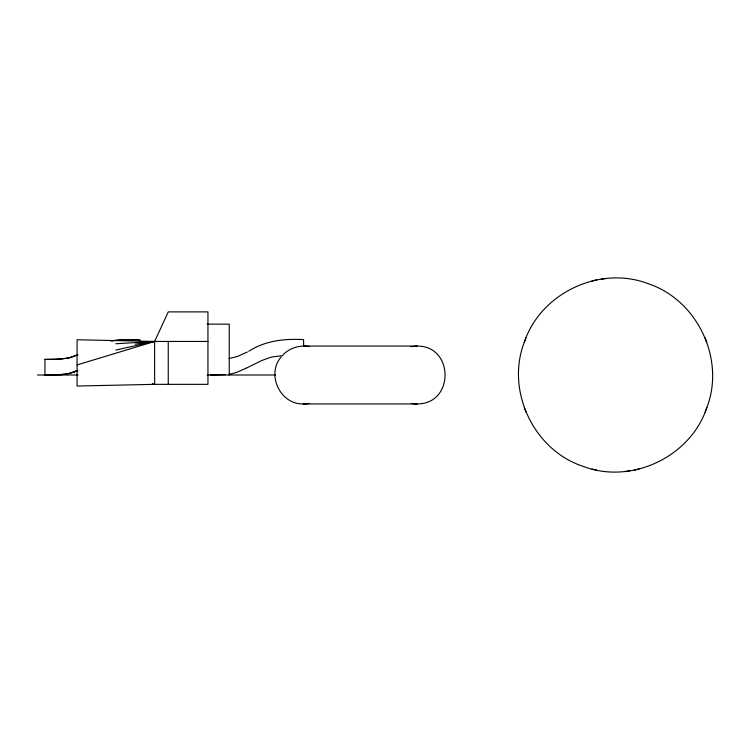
<?xml version="1.0" encoding="UTF-8"?>
<svg xmlns="http://www.w3.org/2000/svg" width="750" height="750" viewBox="0 0 750 750"><rect width="100%" height="100%" fill="white"/><g stroke="black" fill="none" stroke-linecap="round" stroke-linejoin="round"><path stroke-width="1.12" d="M524.278 342.338C505.584 390.675 533.681 450.056 582.891 466.284C631.228 484.969 690.6 456.881 706.828 407.662C725.522 359.325 697.416 299.944 648.206 283.716C599.869 265.031 540.506 293.119 524.278 342.338L525.994 337.894M705.112 412.106L706.828 407.662M281.175 356.962C266.053 374.194 280.012 404.334 302.944 403.941L417.609 403.941C454.5 403.641 454.031 345.778 417.159 346.05L304.378 346.05M283.266 354.609C289.959 347.625 300.891 344.691 309.628 346.641M248.766 351.291C265.069 340.678 284.587 338.494 303.591 339.647L303.591 346.341M248.578 367.003L261.75 360.534L270.159 357.469A39.028 30.084 0 0 1 272.512 356.897L283.041 355.575M247.884 367.35L246.966 367.819M247.331 352.013L237.338 356.475L229.05 358.575M246.506 368.044L236.747 372.309A35.906 27.684 0 0 1 229.191 374.184M77.391 370.575L71.513 372.797A34.462 26.569 0 0 1 66.891 373.931L56.194 374.906M77.569 354.881L69.506 357.731L61.313 359.025M77.944 354.713L71.513 357.169A41.316 40.256 0 0 1 66.891 358.303L55.688 359.297M77.944 370.341L73.069 372.291A35.925 27.694 0 0 1 64.641 374.306M76.416 370.997L75.45 371.4M74.466 371.784L73.969 371.962M73.753 372.047L73.003 372.309M77.072 364.922L154.631 341.447L207.947 341.447M592.003 280.95L596.634 279.909M634.462 470.091L639.094 469.05M115.847 350.044L154.631 341.447L168.253 311.887L207.947 311.887L207.947 384.337L154.631 384.337L77.072 386.034L77.072 339.759L154.631 341.447L154.631 384.337L152.419 383.672M110.672 340.894L120.806 339.872M410.916 346.641L417.159 346.05M111.75 340.716L123.216 339.778M135.244 344.175L154.631 341.447L115.847 343.753M305.972 403.866L309.291 403.425M64.369 374.325L62.756 374.522M601.331 279.094L606.047 278.512M625.05 471.488L629.775 470.906M63.834 374.4L63.291 374.466M62.747 374.522L49.341 375M62.203 374.569L60.844 374.681M225.394 374.625L210.609 375M61.041 359.044L49.247 359.372M121.069 339.862L128.578 339.675M123.487 339.769L139.847 339.647L139.847 341.878M55.378 374.934L56.194 374.906M55.416 359.306L53.541 359.344M55.369 374.934L54.553 374.944M303.159 403.941L306.291 403.866M54.497 374.953L44.953 375L44.953 359.372L51.122 359.363M53.269 359.344L51.394 359.363M128.85 339.675L131.269 339.656M131.803 339.656L133.95 339.647M134.756 339.647L138.244 339.647M48.975 359.372L47.1 359.372M48.797 375L47.147 375M207.197 324.141L229.256 324.141L229.256 375M46.031 359.372L44.953 359.372M37.5 375L78.066 375M207.197 375L275.569 375M44.953 375L45.506 375M414.262 403.866L417.394 403.941M411.262 403.425L414.572 403.866M591.994 469.05L596.644 470.091M706.828 342.338L705.112 337.894M524.278 407.662L525.994 412.106M168.253 341.447L168.253 384.337"/></g></svg>
